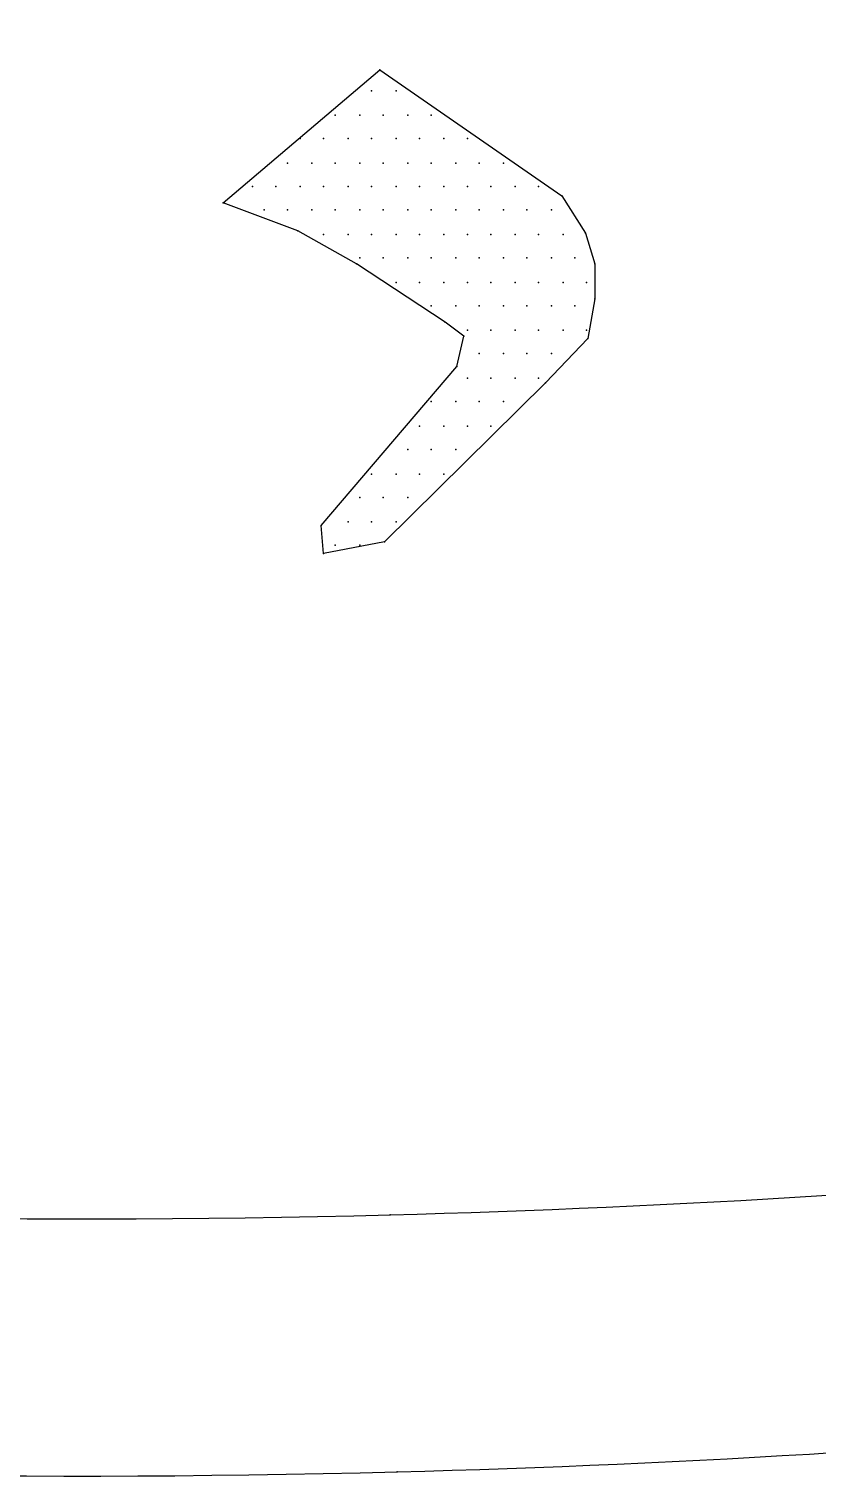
# Model space of a CAD drawing. Extents: x 180421 to 181317, y 668879 to 669680.
# Drawn here: x 180601.73 to 180605.29, y 669594.33 to 669600.87 of the extents above; entities that cross this region are included whole.
import ezdxf

# ---------------------------------------------------------------- set-up
doc = ezdxf.new("R2010")
doc.units = 0
doc.header["$LTSCALE"] = 2.5
doc.header["$MEASUREMENT"] = 0
doc.layers.add('KOTERET', color=1, linetype='CONTINUOUS')

msp = doc.modelspace()

# ---------------------------------------------------------------- linework, layer by layer
at = {"layer": 'KOTERET', "color": 1, "linetype": 'Continuous'}
for points in [[(180622.0816, 669630.2263, 0.06433), (180609.3401, 669633.7416, 0.055067), (180598.0185, 669634.0794, 0.081051), (180584.6436, 669631.3295, 0.05642), (180576.1722, 669626.9486, 0.170965), (180569.6589, 669619.3533, 0.076819), (180568.6666, 669614.8616, 0.118306), (180570.2554, 669608.0158, 0.129737), (180575.3329, 669602.2468, 0.070189), (180585.2717, 669597.0109, 0.047922), (180592.7245, 669595.116, 0.049022), (180603.3916, 669594.3507, 0.072792), (180618.9939, 669597.0531, 0.1248), (180629.2441, 669602.6585, 0.103709), (180634.8759, 669610.6232, 0.036886), (180635.2876, 669612.3703, 0.106536), (180635.0026, 669617.4954, 0.106243), (180629.9355, 669625.2332, 0.106919), (180622.0816, 669630.2263)], [(180592.9145, 669596.2614, 0.049045), (180603.36, 669595.5119, 0.072972), (180618.6666, 669598.1721, 0.125195), (180628.4524, 669603.5083, 0.103069), (180633.7886, 669611.0297, 0.035565), (180634.1422, 669612.5551, 0.105225), (180633.8994, 669617.1365, 0.105504), (180629.1227, 669624.4098, 0.107235), (180621.6594, 669629.1496, 0.064474), (180609.1765, 669632.591, 0.055181), (180598.0871, 669632.9235, 0.081162), (180585.0606, 669630.2474, 0.05669), (180576.7844, 669625.9616, 0.171614), (180570.7409, 669618.9363, 0.076301), (180569.8278, 669614.8194, 0.117637), (180571.2952, 669608.5384, 0.130118), (180575.998, 669603.2022, 0.070334), (180585.6676, 669598.1034, 0.047983), (180592.9145, 669596.2614)]]:
    msp.add_lwpolyline(points, format="xyb", dxfattribs=at)
at = {"layer": 'KOTERET', "color": 2, "linetype": 'Continuous'}
for points in [[(180602.6052, 669600.0828), (180603.3125, 669600.6845)], [(180603.3125, 669600.6845), (180604.1359, 669600.1144)], [(180603.2755, 669600.5895), (180603.2755, 669600.5895)], [(180603.3864, 669600.5895), (180603.3864, 669600.5895)], [(180603.1119, 669600.4786), (180603.1119, 669600.4786)], [(180603.2227, 669600.4786), (180603.2227, 669600.4786)], [(180603.3283, 669600.4786), (180603.3283, 669600.4786)], [(180603.4392, 669600.4786), (180603.4392, 669600.4786)], [(180603.5447, 669600.4786), (180603.5447, 669600.4786)], [(180602.9536, 669600.3731), (180602.9536, 669600.3731)], [(180603.0591, 669600.3731), (180603.0591, 669600.3731)], [(180603.17, 669600.3731), (180603.17, 669600.3731)], [(180603.2755, 669600.3731), (180603.2755, 669600.3731)], [(180603.3864, 669600.3731), (180603.3864, 669600.3731)], [(180603.4919, 669600.3731), (180603.4919, 669600.3731)], [(180603.6028, 669600.3731), (180603.6028, 669600.3731)], [(180603.7083, 669600.3731), (180603.7083, 669600.3731)], [(180602.8955, 669600.2622), (180602.8955, 669600.2622)], [(180603.0063, 669600.2622), (180603.0063, 669600.2622)], [(180603.1119, 669600.2622), (180603.1119, 669600.2622)], [(180603.2227, 669600.2622), (180603.2227, 669600.2622)], [(180603.3283, 669600.2622), (180603.3283, 669600.2622)], [(180603.4392, 669600.2622), (180603.4392, 669600.2622)], [(180603.5447, 669600.2622), (180603.5447, 669600.2622)], [(180603.6556, 669600.2622), (180603.6556, 669600.2622)], [(180603.7611, 669600.2622), (180603.7611, 669600.2622)], [(180603.872, 669600.2622), (180603.872, 669600.2622)], [(180602.7372, 669600.1567), (180602.7372, 669600.1567)], [(180602.8427, 669600.1567), (180602.8427, 669600.1567)], [(180602.9536, 669600.1567), (180602.9536, 669600.1567)], [(180603.0591, 669600.1567), (180603.0591, 669600.1567)], [(180603.17, 669600.1567), (180603.17, 669600.1567)], [(180603.2755, 669600.1567), (180603.2755, 669600.1567)], [(180603.3864, 669600.1567), (180603.3864, 669600.1567)], [(180603.4919, 669600.1567), (180603.4919, 669600.1567)], [(180603.6028, 669600.1567), (180603.6028, 669600.1567)], [(180603.7083, 669600.1567), (180603.7083, 669600.1567)], [(180603.8139, 669600.1567), (180603.8139, 669600.1567)], [(180603.9247, 669600.1567), (180603.9247, 669600.1567)], [(180604.0303, 669600.1567), (180604.0303, 669600.1567)], [(180602.943, 669599.9561), (180602.6052, 669600.0828)], [(180604.1359, 669600.1144), (180604.2414, 669599.9455)], [(180602.7899, 669600.0511), (180602.7899, 669600.0511)], [(180602.8955, 669600.0511), (180602.8955, 669600.0511)], [(180603.0063, 669600.0511), (180603.0063, 669600.0511)], [(180603.1119, 669600.0511), (180603.1119, 669600.0511)], [(180603.2227, 669600.0511), (180603.2227, 669600.0511)], [(180603.3283, 669600.0511), (180603.3283, 669600.0511)], [(180603.4392, 669600.0511), (180603.4392, 669600.0511)], [(180603.5447, 669600.0511), (180603.5447, 669600.0511)], [(180603.6556, 669600.0511), (180603.6556, 669600.0511)], [(180603.7611, 669600.0511), (180603.7611, 669600.0511)], [(180603.872, 669600.0511), (180603.872, 669600.0511)], [(180603.9775, 669600.0511), (180603.9775, 669600.0511)], [(180604.0884, 669600.0511), (180604.0884, 669600.0511)], [(180603.2069, 669599.8083), (180602.943, 669599.9561)], [(180603.0591, 669599.9402), (180603.0591, 669599.9402)], [(180603.17, 669599.9402), (180603.17, 669599.9402)], [(180603.2755, 669599.9402), (180603.2755, 669599.9402)], [(180603.3864, 669599.9402), (180603.3864, 669599.9402)], [(180603.4919, 669599.9402), (180603.4919, 669599.9402)], [(180603.6028, 669599.9402), (180603.6028, 669599.9402)], [(180603.7083, 669599.9402), (180603.7083, 669599.9402)], [(180603.8139, 669599.9402), (180603.8139, 669599.9402)], [(180603.9247, 669599.9402), (180603.9247, 669599.9402)], [(180604.0303, 669599.9402), (180604.0303, 669599.9402)], [(180604.1411, 669599.9402), (180604.1411, 669599.9402)], [(180604.2414, 669599.9455), (180604.2837, 669599.8083)], [(180603.2227, 669599.8347), (180603.2227, 669599.8347)], [(180603.3283, 669599.8347), (180603.3283, 669599.8347)], [(180603.4392, 669599.8347), (180603.4392, 669599.8347)], [(180603.5447, 669599.8347), (180603.5447, 669599.8347)], [(180603.6556, 669599.8347), (180603.6556, 669599.8347)], [(180603.7611, 669599.8347), (180603.7611, 669599.8347)], [(180603.872, 669599.8347), (180603.872, 669599.8347)], [(180603.9775, 669599.8347), (180603.9775, 669599.8347)], [(180604.0884, 669599.8347), (180604.0884, 669599.8347)], [(180604.1939, 669599.8347), (180604.1939, 669599.8347)], [(180603.6081, 669599.5444), (180603.2069, 669599.8083)], [(180604.2837, 669599.8083), (180604.2837, 669599.6499)], [(180603.3864, 669599.7238), (180603.3864, 669599.7238)], [(180603.4919, 669599.7238), (180603.4919, 669599.7238)], [(180603.6028, 669599.7238), (180603.6028, 669599.7238)], [(180603.7083, 669599.7238), (180603.7083, 669599.7238)], [(180603.8139, 669599.7238), (180603.8139, 669599.7238)], [(180603.9247, 669599.7238), (180603.9247, 669599.7238)], [(180604.0303, 669599.7238), (180604.0303, 669599.7238)], [(180604.1411, 669599.7238), (180604.1411, 669599.7238)], [(180604.2467, 669599.7238), (180604.2467, 669599.7238)], [(180603.5447, 669599.6183), (180603.5447, 669599.6183)], [(180603.6556, 669599.6183), (180603.6556, 669599.6183)], [(180603.7611, 669599.6183), (180603.7611, 669599.6183)], [(180603.872, 669599.6183), (180603.872, 669599.6183)], [(180603.9775, 669599.6183), (180603.9775, 669599.6183)], [(180604.0884, 669599.6183), (180604.0884, 669599.6183)], [(180604.1939, 669599.6183), (180604.1939, 669599.6183)], [(180604.2837, 669599.6499), (180604.252, 669599.4705)], [(180603.6925, 669599.481), (180603.6081, 669599.5444)], [(180603.7083, 669599.5074), (180603.7083, 669599.5074)], [(180603.8139, 669599.5074), (180603.8139, 669599.5074)], [(180603.9247, 669599.5074), (180603.9247, 669599.5074)], [(180604.0303, 669599.5074), (180604.0303, 669599.5074)], [(180604.1411, 669599.5074), (180604.1411, 669599.5074)], [(180604.2467, 669599.5074), (180604.2467, 669599.5074)], [(180603.6608, 669599.3438), (180603.6925, 669599.481)], [(180604.252, 669599.4705), (180604.062, 669599.2699)], [(180603.7611, 669599.4019), (180603.7611, 669599.4019)], [(180603.872, 669599.4019), (180603.872, 669599.4019)], [(180603.9775, 669599.4019), (180603.9775, 669599.4019)], [(180604.0884, 669599.4019), (180604.0884, 669599.4019)], [(180603.0486, 669598.626), (180603.6608, 669599.3438)], [(180603.7083, 669599.291), (180603.7083, 669599.291)], [(180603.8139, 669599.291), (180603.8139, 669599.291)], [(180603.9247, 669599.291), (180603.9247, 669599.291)], [(180604.0303, 669599.291), (180604.0303, 669599.291)], [(180604.062, 669599.2699), (180603.3336, 669598.5521)], [(180603.5447, 669599.1855), (180603.5447, 669599.1855)], [(180603.6556, 669599.1855), (180603.6556, 669599.1855)], [(180603.7611, 669599.1855), (180603.7611, 669599.1855)], [(180603.872, 669599.1855), (180603.872, 669599.1855)], [(180603.4919, 669599.0746), (180603.4919, 669599.0746)], [(180603.6028, 669599.0746), (180603.6028, 669599.0746)], [(180603.7083, 669599.0746), (180603.7083, 669599.0746)], [(180603.8139, 669599.0746), (180603.8139, 669599.0746)], [(180603.4392, 669598.9691), (180603.4392, 669598.9691)], [(180603.5447, 669598.9691), (180603.5447, 669598.9691)], [(180603.6556, 669598.9691), (180603.6556, 669598.9691)], [(180603.2755, 669598.8582), (180603.2755, 669598.8582)], [(180603.3864, 669598.8582), (180603.3864, 669598.8582)], [(180603.4919, 669598.8582), (180603.4919, 669598.8582)], [(180603.6028, 669598.8582), (180603.6028, 669598.8582)], [(180603.2227, 669598.7527), (180603.2227, 669598.7527)], [(180603.3283, 669598.7527), (180603.3283, 669598.7527)], [(180603.4392, 669598.7527), (180603.4392, 669598.7527)], [(180603.17, 669598.6418), (180603.17, 669598.6418)], [(180603.2755, 669598.6418), (180603.2755, 669598.6418)], [(180603.3864, 669598.6418), (180603.3864, 669598.6418)], [(180603.0591, 669598.4993), (180603.0486, 669598.626)], [(180603.3336, 669598.5521), (180603.0591, 669598.4993)], [(180603.1119, 669598.5363), (180603.1119, 669598.5363)], [(180603.2227, 669598.5363), (180603.2227, 669598.5363)]]:
    msp.add_lwpolyline(points, dxfattribs=at)
at = {"layer": 'KOTERET', "color": 1}
for p in [(180603.3125, 669600.6845), (180603.3125, 669600.6845), (180603.2755, 669600.5895), (180603.2755, 669600.5895), (180603.3864, 669600.5895), (180603.3864, 669600.5895), (180603.1119, 669600.4786), (180603.1119, 669600.4786), (180603.2227, 669600.4786), (180603.2227, 669600.4786), (180603.3283, 669600.4786), (180603.3283, 669600.4786), (180603.4392, 669600.4786), (180603.4392, 669600.4786), (180603.5447, 669600.4786), (180603.5447, 669600.4786), (180602.9536, 669600.3731), (180602.9536, 669600.3731), (180603.0591, 669600.3731), (180603.0591, 669600.3731), (180603.17, 669600.3731), (180603.17, 669600.3731), (180603.2755, 669600.3731), (180603.2755, 669600.3731), (180603.3864, 669600.3731), (180603.3864, 669600.3731), (180603.4919, 669600.3731), (180603.4919, 669600.3731), (180603.6028, 669600.3731), (180603.6028, 669600.3731), (180603.7083, 669600.3731), (180603.7083, 669600.3731), (180602.8955, 669600.2622), (180602.8955, 669600.2622), (180603.0063, 669600.2622), (180603.0063, 669600.2622), (180603.1119, 669600.2622), (180603.1119, 669600.2622), (180603.2227, 669600.2622), (180603.2227, 669600.2622), (180603.3283, 669600.2622), (180603.3283, 669600.2622), (180603.4392, 669600.2622), (180603.4392, 669600.2622), (180603.5447, 669600.2622), (180603.5447, 669600.2622), (180603.6556, 669600.2622), (180603.6556, 669600.2622), (180603.7611, 669600.2622), (180603.7611, 669600.2622), (180603.872, 669600.2622), (180603.872, 669600.2622), (180602.7372, 669600.1567), (180602.7372, 669600.1567), (180602.8427, 669600.1567), (180602.8427, 669600.1567), (180602.9536, 669600.1567), (180602.9536, 669600.1567), (180603.0591, 669600.1567), (180603.0591, 669600.1567), (180603.17, 669600.1567), (180603.17, 669600.1567), (180603.2755, 669600.1567), (180603.2755, 669600.1567), (180603.3864, 669600.1567), (180603.3864, 669600.1567), (180603.4919, 669600.1567), (180603.4919, 669600.1567), (180603.6028, 669600.1567), (180603.6028, 669600.1567), (180603.7083, 669600.1567), (180603.7083, 669600.1567), (180603.8139, 669600.1567), (180603.8139, 669600.1567), (180603.9247, 669600.1567), (180603.9247, 669600.1567), (180604.0303, 669600.1567), (180604.0303, 669600.1567), (180602.6052, 669600.0828), (180602.6052, 669600.0828), (180604.1359, 669600.1144), (180604.1359, 669600.1144), (180602.7899, 669600.0511), (180602.7899, 669600.0511), (180602.8955, 669600.0511), (180602.8955, 669600.0511), (180603.0063, 669600.0511), (180603.0063, 669600.0511), (180603.1119, 669600.0511), (180603.1119, 669600.0511), (180603.2227, 669600.0511), (180603.2227, 669600.0511), (180603.3283, 669600.0511), (180603.3283, 669600.0511), (180603.4392, 669600.0511), (180603.4392, 669600.0511), (180603.5447, 669600.0511), (180603.5447, 669600.0511), (180603.6556, 669600.0511), (180603.6556, 669600.0511), (180603.7611, 669600.0511), (180603.7611, 669600.0511), (180603.872, 669600.0511), (180603.872, 669600.0511), (180603.9775, 669600.0511), (180603.9775, 669600.0511), (180604.0884, 669600.0511), (180604.0884, 669600.0511), (180602.943, 669599.9561), (180602.943, 669599.9561), (180603.0591, 669599.9402), (180603.0591, 669599.9402), (180603.17, 669599.9402), (180603.17, 669599.9402), (180603.2755, 669599.9402), (180603.2755, 669599.9402), (180603.3864, 669599.9402), (180603.3864, 669599.9402), (180603.4919, 669599.9402), (180603.4919, 669599.9402), (180603.6028, 669599.9402), (180603.6028, 669599.9402), (180603.7083, 669599.9402), (180603.7083, 669599.9402), (180603.8139, 669599.9402), (180603.8139, 669599.9402), (180603.9247, 669599.9402), (180603.9247, 669599.9402), (180604.0303, 669599.9402), (180604.0303, 669599.9402), (180604.1411, 669599.9402), (180604.1411, 669599.9402), (180604.2414, 669599.9455), (180604.2414, 669599.9455), (180603.2227, 669599.8347), (180603.2227, 669599.8347), (180603.3283, 669599.8347), (180603.3283, 669599.8347), (180603.4392, 669599.8347), (180603.4392, 669599.8347), (180603.5447, 669599.8347), (180603.5447, 669599.8347), (180603.6556, 669599.8347), (180603.6556, 669599.8347), (180603.7611, 669599.8347), (180603.7611, 669599.8347), (180603.872, 669599.8347), (180603.872, 669599.8347), (180603.9775, 669599.8347), (180603.9775, 669599.8347), (180604.0884, 669599.8347), (180604.0884, 669599.8347), (180604.1939, 669599.8347), (180604.1939, 669599.8347), (180603.2069, 669599.8083), (180603.2069, 669599.8083), (180604.2837, 669599.8083), (180604.2837, 669599.8083), (180603.3864, 669599.7238), (180603.3864, 669599.7238), (180603.4919, 669599.7238), (180603.4919, 669599.7238), (180603.6028, 669599.7238), (180603.6028, 669599.7238), (180603.7083, 669599.7238), (180603.7083, 669599.7238), (180603.8139, 669599.7238), (180603.8139, 669599.7238), (180603.9247, 669599.7238), (180603.9247, 669599.7238), (180604.0303, 669599.7238), (180604.0303, 669599.7238), (180604.1411, 669599.7238), (180604.1411, 669599.7238), (180604.2467, 669599.7238), (180604.2467, 669599.7238), (180603.5447, 669599.6183), (180603.5447, 669599.6183), (180603.6556, 669599.6183), (180603.6556, 669599.6183), (180603.7611, 669599.6183), (180603.7611, 669599.6183), (180603.872, 669599.6183), (180603.872, 669599.6183), (180603.9775, 669599.6183), (180603.9775, 669599.6183), (180604.0884, 669599.6183), (180604.0884, 669599.6183), (180604.1939, 669599.6183), (180604.1939, 669599.6183), (180604.2837, 669599.6499), (180604.2837, 669599.6499), (180603.6081, 669599.5444), (180603.6081, 669599.5444), (180603.7083, 669599.5074), (180603.7083, 669599.5074), (180603.8139, 669599.5074), (180603.8139, 669599.5074), (180603.9247, 669599.5074), (180603.9247, 669599.5074), (180604.0303, 669599.5074), (180604.0303, 669599.5074), (180604.1411, 669599.5074), (180604.1411, 669599.5074), (180604.2467, 669599.5074), (180604.2467, 669599.5074), (180603.6925, 669599.481), (180603.6925, 669599.481), (180604.252, 669599.4705), (180604.252, 669599.4705), (180603.7611, 669599.4019), (180603.7611, 669599.4019), (180603.872, 669599.4019), (180603.872, 669599.4019), (180603.9775, 669599.4019), (180603.9775, 669599.4019), (180604.0884, 669599.4019), (180604.0884, 669599.4019), (180603.6608, 669599.3438), (180603.6608, 669599.3438), (180603.7083, 669599.291), (180603.7083, 669599.291), (180603.8139, 669599.291), (180603.8139, 669599.291), (180603.9247, 669599.291), (180603.9247, 669599.291), (180604.0303, 669599.291), (180604.0303, 669599.291), (180604.062, 669599.2699), (180604.062, 669599.2699), (180603.5447, 669599.1855), (180603.5447, 669599.1855), (180603.6556, 669599.1855), (180603.6556, 669599.1855), (180603.7611, 669599.1855), (180603.7611, 669599.1855), (180603.872, 669599.1855), (180603.872, 669599.1855), (180603.4919, 669599.0746), (180603.4919, 669599.0746), (180603.6028, 669599.0746), (180603.6028, 669599.0746), (180603.7083, 669599.0746), (180603.7083, 669599.0746), (180603.8139, 669599.0746), (180603.8139, 669599.0746), (180603.4392, 669598.9691), (180603.4392, 669598.9691), (180603.5447, 669598.9691), (180603.5447, 669598.9691), (180603.6556, 669598.9691), (180603.6556, 669598.9691), (180603.2755, 669598.8582), (180603.2755, 669598.8582), (180603.3864, 669598.8582), (180603.3864, 669598.8582), (180603.4919, 669598.8582), (180603.4919, 669598.8582), (180603.6028, 669598.8582), (180603.6028, 669598.8582), (180603.2227, 669598.7527), (180603.2227, 669598.7527), (180603.3283, 669598.7527), (180603.3283, 669598.7527), (180603.4392, 669598.7527), (180603.4392, 669598.7527), (180603.17, 669598.6418), (180603.17, 669598.6418), (180603.2755, 669598.6418), (180603.2755, 669598.6418), (180603.3864, 669598.6418), (180603.3864, 669598.6418), (180603.0486, 669598.626), (180603.0486, 669598.626), (180603.1119, 669598.5363), (180603.1119, 669598.5363), (180603.2227, 669598.5363), (180603.2227, 669598.5363), (180603.3336, 669598.5521), (180603.3336, 669598.5521), (180603.0591, 669598.4993), (180603.0591, 669598.4993), (180603.36, 669595.5119), (180603.3916, 669594.3507)]:
    msp.add_point(p, dxfattribs=at)

doc.saveas('drawing.dxf')
